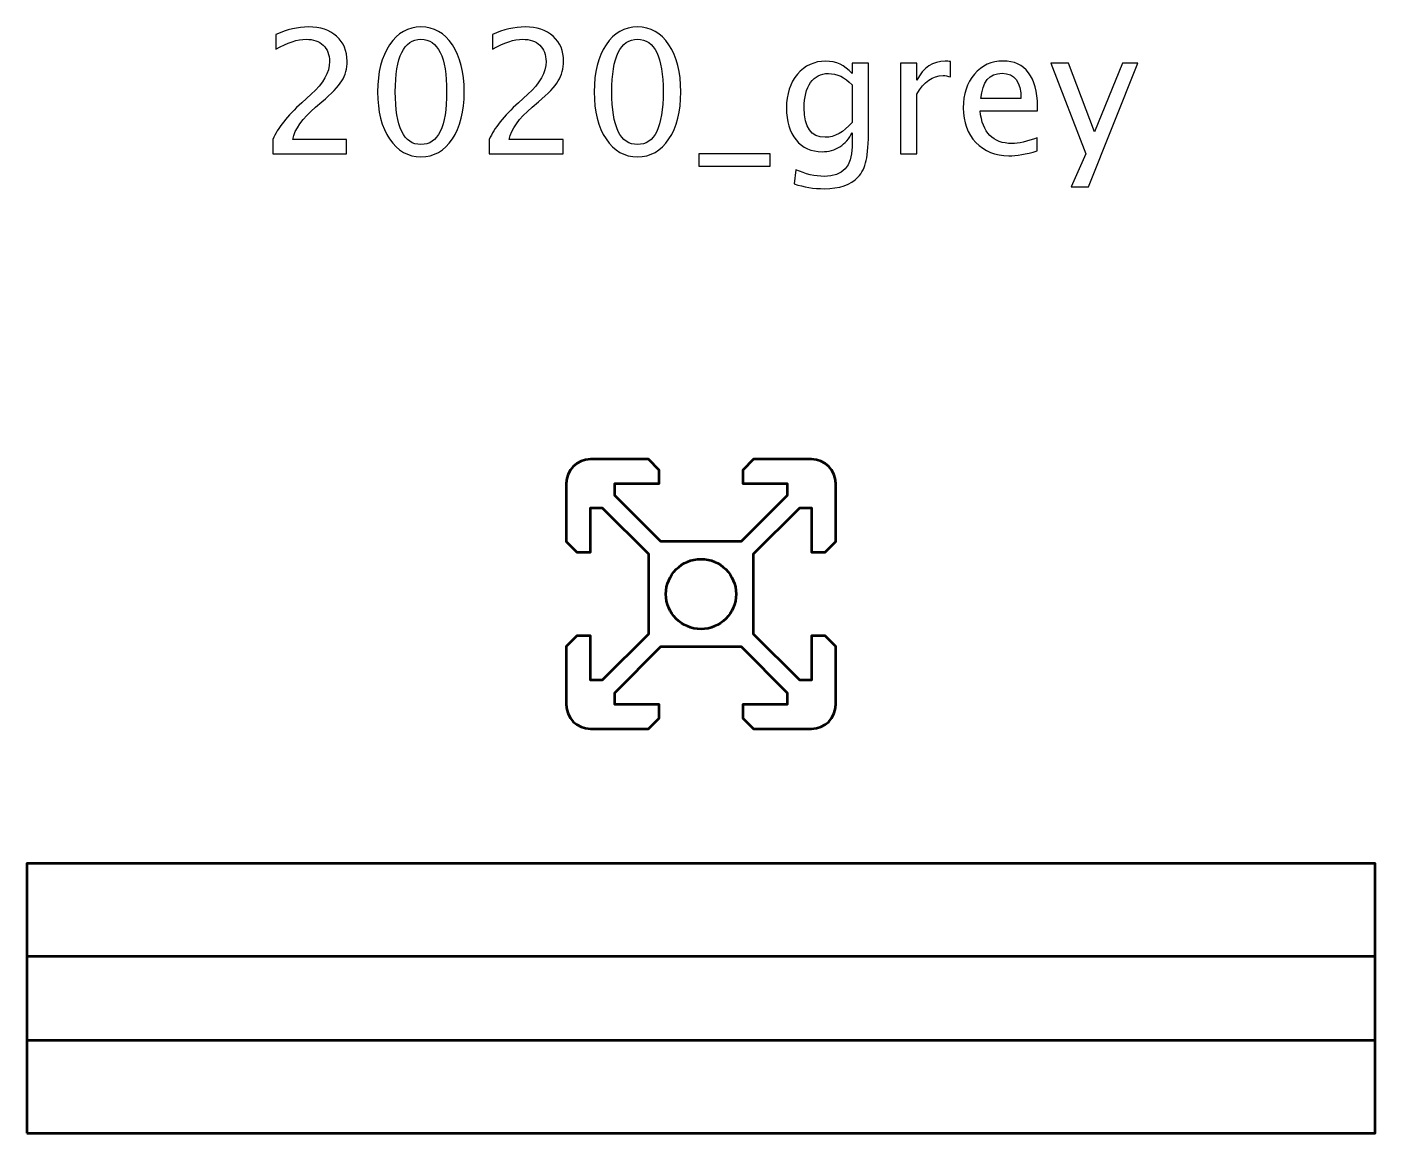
# Model space of a CAD drawing. Header units: centimetres. Extents: x -278 to 212, y -227 to 148.
# Drawn here: x -65 to -55, y 69.5 to 77.71 of the extents above; entities that cross this region are included whole.
import ezdxf

# ---------------------------------------------------------------- set-up
doc = ezdxf.new("R2010")
doc.units = ezdxf.units.CM
doc.header["$MEASUREMENT"] = 0
doc.layers.add('Layer 1', color=7, linetype='Continuous')

msp = doc.modelspace()

# ---------------------------------------------------------------- linework, layer by layer
at = {"layer": 'Layer 1', "lineweight": 53}
for points in [[(-65, 69.5), (-55, 69.5), (-55, 71.5), (-65, 71.5), (-65, 69.5)], [(-65, 70.19), (-55, 70.19), (-55, 70.81), (-65, 70.81), (-65, 70.19)]]:
    msp.add_lwpolyline(points, close=True, dxfattribs=at)
msp.add_ellipse((-60, 73.5), major_axis=(0, 0.26), ratio=1, dxfattribs=at)
at = {"layer": 'Layer 1'}
for points, knots in [([(-63.17627, 76.7673), (-63.17627, 76.7673), (-63.17627, 76.87398), (-63.17627, 76.87398), (-63.17627, 76.87398), (-63.14071, 76.95717), (-63.06895, 77.04797), (-62.96079, 77.14597), (-62.96079, 77.14597), (-62.96079, 77.14597), (-62.89094, 77.20863), (-62.89094, 77.20863), (-62.89094, 77.20863), (-62.80098, 77.29033), (-62.7559, 77.37119), (-62.7559, 77.45162), (-62.7559, 77.45162), (-62.7559, 77.50305), (-62.77135, 77.54327), (-62.80204, 77.57269), (-62.80204, 77.57269), (-62.83273, 77.60211), (-62.87528, 77.61693), (-62.92925, 77.61693), (-62.92925, 77.61693), (-62.99233, 77.61693), (-63.06705, 77.5928), (-63.15341, 77.54454), (-63.15341, 77.54454), (-63.15341, 77.54454), (-63.15341, 77.65122), (-63.15341, 77.65122), (-63.15341, 77.65122), (-63.07192, 77.68932), (-62.99085, 77.70837), (-62.90999, 77.70837), (-62.90999, 77.70837), (-62.82406, 77.70837), (-62.75505, 77.6853), (-62.70298, 77.63894), (-62.70298, 77.63894), (-62.65112, 77.59259), (-62.62509, 77.53121), (-62.62509, 77.45458), (-62.62509, 77.45458), (-62.62509, 77.39955), (-62.63821, 77.35065), (-62.66446, 77.30811), (-62.66446, 77.30811), (-62.69092, 77.26535), (-62.73981, 77.21371), (-62.81157, 77.15275), (-62.81157, 77.15275), (-62.81157, 77.15275), (-62.85877, 77.11253), (-62.85877, 77.11253), (-62.85877, 77.11253), (-62.95698, 77.02934), (-63.01371, 76.94976), (-63.02895, 76.87398), (-63.02895, 76.87398), (-63.02895, 76.87398), (-62.6289, 76.87398), (-62.6289, 76.87398), (-62.6289, 76.87398), (-62.6289, 76.87398), (-62.6289, 76.7673), (-62.6289, 76.7673), (-62.6289, 76.7673), (-62.6289, 76.7673), (-63.17627, 76.7673), (-63.17627, 76.7673)], [0, 0, 0, 0, 0.0526316, 0.0526316, 0.0526316, 0.0526316, 0.1052632, 0.1052632, 0.1052632, 0.1052632, 0.1578947, 0.1578947, 0.1578947, 0.1578947, 0.2105263, 0.2105263, 0.2105263, 0.2105263, 0.2631579, 0.2631579, 0.2631579, 0.2631579, 0.3157895, 0.3157895, 0.3157895, 0.3157895, 0.3684211, 0.3684211, 0.3684211, 0.3684211, 0.4210526, 0.4210526, 0.4210526, 0.4210526, 0.4736842, 0.4736842, 0.4736842, 0.4736842, 0.5263158, 0.5263158, 0.5263158, 0.5263158, 0.5789474, 0.5789474, 0.5789474, 0.5789474, 0.6315789, 0.6315789, 0.6315789, 0.6315789, 0.6842105, 0.6842105, 0.6842105, 0.6842105, 0.7368421, 0.7368421, 0.7368421, 0.7368421, 0.7894737, 0.7894737, 0.7894737, 0.7894737, 0.8421053, 0.8421053, 0.8421053, 0.8421053, 0.8947368, 0.8947368, 0.8947368, 0.8947368, 1, 1, 1, 1]), ([(-62.0773, 76.74444), (-62.17361, 76.74444), (-62.25129, 76.78868), (-62.31013, 76.87694), (-62.31013, 76.87694), (-62.36919, 76.96521), (-62.39861, 77.08163), (-62.39861, 77.22641), (-62.39861, 77.22641), (-62.39861, 77.37119), (-62.36919, 77.4876), (-62.31013, 77.57587), (-62.31013, 77.57587), (-62.25129, 77.66413), (-62.17361, 77.70837), (-62.0773, 77.70837), (-62.0773, 77.70837), (-61.98057, 77.70837), (-61.90289, 77.66434), (-61.84404, 77.57629), (-61.84404, 77.57629), (-61.78541, 77.48824), (-61.75599, 77.37161), (-61.75599, 77.22641), (-61.75599, 77.22641), (-61.75599, 77.08163), (-61.78541, 76.96521), (-61.84404, 76.87694), (-61.84404, 76.87694), (-61.90289, 76.78868), (-61.98057, 76.74444), (-62.0773, 76.74444)], [0, 0, 0, 0, 0.1111111, 0.1111111, 0.1111111, 0.1111111, 0.2222222, 0.2222222, 0.2222222, 0.2222222, 0.3333333, 0.3333333, 0.3333333, 0.3333333, 0.4444444, 0.4444444, 0.4444444, 0.4444444, 0.5555556, 0.5555556, 0.5555556, 0.5555556, 0.6666667, 0.6666667, 0.6666667, 0.6666667, 0.7777778, 0.7777778, 0.7777778, 0.7777778, 1, 1, 1, 1]), ([(-61.57015, 76.7673), (-61.57015, 76.7673), (-61.57015, 76.87398), (-61.57015, 76.87398), (-61.57015, 76.87398), (-61.53459, 76.95717), (-61.46283, 77.04797), (-61.35467, 77.14597), (-61.35467, 77.14597), (-61.35467, 77.14597), (-61.28482, 77.20863), (-61.28482, 77.20863), (-61.28482, 77.20863), (-61.19486, 77.29033), (-61.14978, 77.37119), (-61.14978, 77.45162), (-61.14978, 77.45162), (-61.14978, 77.50305), (-61.16523, 77.54327), (-61.19592, 77.57269), (-61.19592, 77.57269), (-61.22661, 77.60211), (-61.26916, 77.61693), (-61.32313, 77.61693), (-61.32313, 77.61693), (-61.38621, 77.61693), (-61.46093, 77.5928), (-61.54729, 77.54454), (-61.54729, 77.54454), (-61.54729, 77.54454), (-61.54729, 77.65122), (-61.54729, 77.65122), (-61.54729, 77.65122), (-61.4658, 77.68932), (-61.38473, 77.70837), (-61.30387, 77.70837), (-61.30387, 77.70837), (-61.21794, 77.70837), (-61.14893, 77.6853), (-61.09686, 77.63894), (-61.09686, 77.63894), (-61.045, 77.59259), (-61.01897, 77.53121), (-61.01897, 77.45458), (-61.01897, 77.45458), (-61.01897, 77.39955), (-61.03209, 77.35065), (-61.05834, 77.30811), (-61.05834, 77.30811), (-61.0848, 77.26535), (-61.13369, 77.21371), (-61.20545, 77.15275), (-61.20545, 77.15275), (-61.20545, 77.15275), (-61.25265, 77.11253), (-61.25265, 77.11253), (-61.25265, 77.11253), (-61.35086, 77.02934), (-61.40759, 76.94976), (-61.42283, 76.87398), (-61.42283, 76.87398), (-61.42283, 76.87398), (-61.02278, 76.87398), (-61.02278, 76.87398), (-61.02278, 76.87398), (-61.02278, 76.87398), (-61.02278, 76.7673), (-61.02278, 76.7673), (-61.02278, 76.7673), (-61.02278, 76.7673), (-61.57015, 76.7673), (-61.57015, 76.7673)], [0, 0, 0, 0, 0.0526316, 0.0526316, 0.0526316, 0.0526316, 0.1052632, 0.1052632, 0.1052632, 0.1052632, 0.1578947, 0.1578947, 0.1578947, 0.1578947, 0.2105263, 0.2105263, 0.2105263, 0.2105263, 0.2631579, 0.2631579, 0.2631579, 0.2631579, 0.3157895, 0.3157895, 0.3157895, 0.3157895, 0.3684211, 0.3684211, 0.3684211, 0.3684211, 0.4210526, 0.4210526, 0.4210526, 0.4210526, 0.4736842, 0.4736842, 0.4736842, 0.4736842, 0.5263158, 0.5263158, 0.5263158, 0.5263158, 0.5789474, 0.5789474, 0.5789474, 0.5789474, 0.6315789, 0.6315789, 0.6315789, 0.6315789, 0.6842105, 0.6842105, 0.6842105, 0.6842105, 0.7368421, 0.7368421, 0.7368421, 0.7368421, 0.7894737, 0.7894737, 0.7894737, 0.7894737, 0.8421053, 0.8421053, 0.8421053, 0.8421053, 0.8947368, 0.8947368, 0.8947368, 0.8947368, 1, 1, 1, 1]), ([(-60.47118, 76.74444), (-60.56749, 76.74444), (-60.64517, 76.78868), (-60.70401, 76.87694), (-60.70401, 76.87694), (-60.76307, 76.96521), (-60.79249, 77.08163), (-60.79249, 77.22641), (-60.79249, 77.22641), (-60.79249, 77.37119), (-60.76307, 77.4876), (-60.70401, 77.57587), (-60.70401, 77.57587), (-60.64517, 77.66413), (-60.56749, 77.70837), (-60.47118, 77.70837), (-60.47118, 77.70837), (-60.37445, 77.70837), (-60.29677, 77.66434), (-60.23792, 77.57629), (-60.23792, 77.57629), (-60.17929, 77.48824), (-60.14987, 77.37161), (-60.14987, 77.22641), (-60.14987, 77.22641), (-60.14987, 77.08163), (-60.17929, 76.96521), (-60.23792, 76.87694), (-60.23792, 76.87694), (-60.29677, 76.78868), (-60.37445, 76.74444), (-60.47118, 76.74444)], [0, 0, 0, 0, 0.1111111, 0.1111111, 0.1111111, 0.1111111, 0.2222222, 0.2222222, 0.2222222, 0.2222222, 0.3333333, 0.3333333, 0.3333333, 0.3333333, 0.4444444, 0.4444444, 0.4444444, 0.4444444, 0.5555556, 0.5555556, 0.5555556, 0.5555556, 0.6666667, 0.6666667, 0.6666667, 0.6666667, 0.7777778, 0.7777778, 0.7777778, 0.7777778, 1, 1, 1, 1]), ([(-62.07751, 76.83588), (-61.9503, 76.83588), (-61.8868, 76.96606), (-61.8868, 77.22641), (-61.8868, 77.22641), (-61.8868, 77.48676), (-61.9503, 77.61693), (-62.07751, 77.61693), (-62.07751, 77.61693), (-62.2043, 77.61693), (-62.2678, 77.48676), (-62.2678, 77.22641), (-62.2678, 77.22641), (-62.2678, 76.96606), (-62.2043, 76.83588), (-62.07751, 76.83588)], [0, 0, 0, 0, 0.2, 0.2, 0.2, 0.2, 0.4, 0.4, 0.4, 0.4, 0.6, 0.6, 0.6, 0.6, 1, 1, 1, 1]), ([(-60.47139, 76.83588), (-60.34418, 76.83588), (-60.28068, 76.96606), (-60.28068, 77.22641), (-60.28068, 77.22641), (-60.28068, 77.48676), (-60.34418, 77.61693), (-60.47139, 77.61693), (-60.47139, 77.61693), (-60.59818, 77.61693), (-60.66168, 77.48676), (-60.66168, 77.22641), (-60.66168, 77.22641), (-60.66168, 76.96606), (-60.59818, 76.83588), (-60.47139, 76.83588)], [0, 0, 0, 0, 0.2, 0.2, 0.2, 0.2, 0.4, 0.4, 0.4, 0.4, 0.6, 0.6, 0.6, 0.6, 1, 1, 1, 1]), ([(-59.30998, 76.54378), (-59.30998, 76.54378), (-59.29559, 76.64919), (-59.29559, 76.64919), (-59.29559, 76.64919), (-59.22489, 76.61617), (-59.15483, 76.59966), (-59.08561, 76.59966), (-59.08561, 76.59966), (-58.94824, 76.59966), (-58.87945, 76.67247), (-58.87945, 76.81789), (-58.87945, 76.81789), (-58.87945, 76.81789), (-58.87945, 76.92372), (-58.87945, 76.92372), (-58.87945, 76.92372), (-58.90062, 76.87906), (-58.93067, 76.84456), (-58.96983, 76.81979), (-58.96983, 76.81979), (-59.00899, 76.79503), (-59.05259, 76.78254), (-59.10064, 76.78254), (-59.10064, 76.78254), (-59.18213, 76.78254), (-59.24669, 76.81175), (-59.29432, 76.87017), (-59.29432, 76.87017), (-59.34194, 76.92859), (-59.36586, 77.00775), (-59.36586, 77.10766), (-59.36586, 77.10766), (-59.36586, 77.2099), (-59.33877, 77.29329), (-59.28458, 77.35785), (-59.28458, 77.35785), (-59.23018, 77.4222), (-59.16012, 77.45437), (-59.07397, 77.45437), (-59.07397, 77.45437), (-58.99862, 77.45437), (-58.93364, 77.42389), (-58.87945, 77.36272), (-58.87945, 77.36272), (-58.87945, 77.36272), (-58.87945, 77.4404), (-58.87945, 77.4404), (-58.87945, 77.4404), (-58.87945, 77.4404), (-58.75753, 77.4404), (-58.75753, 77.4404), (-58.75753, 77.4404), (-58.75753, 77.4404), (-58.75753, 76.95103), (-58.75753, 76.95103), (-58.75753, 76.95103), (-58.75753, 76.84583), (-58.76303, 76.76794), (-58.77404, 76.71735), (-58.77404, 76.71735), (-58.78483, 76.66676), (-58.80558, 76.62527), (-58.83563, 76.5931), (-58.83563, 76.5931), (-58.88897, 76.53658), (-58.97237, 76.50822), (-59.08561, 76.50822), (-59.08561, 76.50822), (-59.16329, 76.50822), (-59.23801, 76.52007), (-59.30998, 76.54378)], [0, 0, 0, 0, 0.0526316, 0.0526316, 0.0526316, 0.0526316, 0.1052632, 0.1052632, 0.1052632, 0.1052632, 0.1578947, 0.1578947, 0.1578947, 0.1578947, 0.2105263, 0.2105263, 0.2105263, 0.2105263, 0.2631579, 0.2631579, 0.2631579, 0.2631579, 0.3157895, 0.3157895, 0.3157895, 0.3157895, 0.3684211, 0.3684211, 0.3684211, 0.3684211, 0.4210526, 0.4210526, 0.4210526, 0.4210526, 0.4736842, 0.4736842, 0.4736842, 0.4736842, 0.5263158, 0.5263158, 0.5263158, 0.5263158, 0.5789474, 0.5789474, 0.5789474, 0.5789474, 0.6315789, 0.6315789, 0.6315789, 0.6315789, 0.6842105, 0.6842105, 0.6842105, 0.6842105, 0.7368421, 0.7368421, 0.7368421, 0.7368421, 0.7894737, 0.7894737, 0.7894737, 0.7894737, 0.8421053, 0.8421053, 0.8421053, 0.8421053, 0.8947368, 0.8947368, 0.8947368, 0.8947368, 1, 1, 1, 1]), ([(-58.52067, 76.7673), (-58.52067, 76.7673), (-58.52067, 77.4404), (-58.52067, 77.4404), (-58.52067, 77.4404), (-58.52067, 77.4404), (-58.39875, 77.4404), (-58.39875, 77.4404), (-58.39875, 77.4404), (-58.39875, 77.4404), (-58.39875, 77.31319), (-58.39875, 77.31319), (-58.39875, 77.31319), (-58.35028, 77.40738), (-58.28, 77.45437), (-58.18772, 77.45437), (-58.18772, 77.45437), (-58.17523, 77.45437), (-58.16211, 77.45331), (-58.14856, 77.4512), (-58.14856, 77.4512), (-58.14856, 77.4512), (-58.14856, 77.33711), (-58.14856, 77.33711), (-58.14856, 77.33711), (-58.16973, 77.34409), (-58.18835, 77.34769), (-58.20444, 77.34769), (-58.20444, 77.34769), (-58.28191, 77.34769), (-58.34668, 77.30197), (-58.39875, 77.21032), (-58.39875, 77.21032), (-58.39875, 77.21032), (-58.39875, 76.7673), (-58.39875, 76.7673), (-58.39875, 76.7673), (-58.39875, 76.7673), (-58.52067, 76.7673), (-58.52067, 76.7673)], [0, 0, 0, 0, 0.0909091, 0.0909091, 0.0909091, 0.0909091, 0.1818182, 0.1818182, 0.1818182, 0.1818182, 0.2727273, 0.2727273, 0.2727273, 0.2727273, 0.3636364, 0.3636364, 0.3636364, 0.3636364, 0.4545455, 0.4545455, 0.4545455, 0.4545455, 0.5454545, 0.5454545, 0.5454545, 0.5454545, 0.6363636, 0.6363636, 0.6363636, 0.6363636, 0.7272727, 0.7272727, 0.7272727, 0.7272727, 0.8181818, 0.8181818, 0.8181818, 0.8181818, 1, 1, 1, 1]), ([(-57.507, 76.78889), (-57.58891, 76.76434), (-57.65898, 76.75206), (-57.7174, 76.75206), (-57.7174, 76.75206), (-57.81709, 76.75206), (-57.89816, 76.78508), (-57.9606, 76.85091), (-57.9606, 76.85091), (-58.02304, 76.91674), (-58.05437, 77.00204), (-58.05437, 77.10703), (-58.05437, 77.10703), (-58.05437, 77.20884), (-58.02685, 77.29245), (-57.97161, 77.35785), (-57.97161, 77.35785), (-57.91636, 77.42304), (-57.84567, 77.45564), (-57.75952, 77.45564), (-57.75952, 77.45564), (-57.67803, 77.45564), (-57.61495, 77.42664), (-57.5705, 77.36865), (-57.5705, 77.36865), (-57.52605, 77.31065), (-57.50382, 77.22852), (-57.50382, 77.12205), (-57.50382, 77.12205), (-57.50382, 77.12205), (-57.50446, 77.0848), (-57.50446, 77.0848), (-57.50446, 77.0848), (-57.50446, 77.0848), (-57.92991, 77.0848), (-57.92991, 77.0848), (-57.92991, 77.0848), (-57.91213, 76.92393), (-57.8336, 76.8435), (-57.69454, 76.8435), (-57.69454, 76.8435), (-57.64352, 76.8435), (-57.58108, 76.85789), (-57.507, 76.88668), (-57.507, 76.88668), (-57.507, 76.88668), (-57.507, 76.78889), (-57.507, 76.78889)], [0, 0, 0, 0, 0.0769231, 0.0769231, 0.0769231, 0.0769231, 0.1538462, 0.1538462, 0.1538462, 0.1538462, 0.2307692, 0.2307692, 0.2307692, 0.2307692, 0.3076923, 0.3076923, 0.3076923, 0.3076923, 0.3846154, 0.3846154, 0.3846154, 0.3846154, 0.4615385, 0.4615385, 0.4615385, 0.4615385, 0.5384615, 0.5384615, 0.5384615, 0.5384615, 0.6153846, 0.6153846, 0.6153846, 0.6153846, 0.6923077, 0.6923077, 0.6923077, 0.6923077, 0.7692308, 0.7692308, 0.7692308, 0.7692308, 0.8461538, 0.8461538, 0.8461538, 0.8461538, 1, 1, 1, 1]), ([(-57.25364, 76.52219), (-57.25364, 76.52219), (-57.14442, 76.76645), (-57.14442, 76.76645), (-57.14442, 76.76645), (-57.14442, 76.76645), (-57.40519, 77.4404), (-57.40519, 77.4404), (-57.40519, 77.4404), (-57.40519, 77.4404), (-57.27438, 77.4404), (-57.27438, 77.4404), (-57.27438, 77.4404), (-57.27438, 77.4404), (-57.08049, 76.93071), (-57.08049, 76.93071), (-57.08049, 76.93071), (-57.08049, 76.93071), (-56.87369, 77.4404), (-56.87369, 77.4404), (-56.87369, 77.4404), (-56.87369, 77.4404), (-56.75876, 77.4404), (-56.75876, 77.4404), (-56.75876, 77.4404), (-56.75876, 77.4404), (-57.12664, 76.52219), (-57.12664, 76.52219), (-57.12664, 76.52219), (-57.12664, 76.52219), (-57.25364, 76.52219), (-57.25364, 76.52219)], [0, 0, 0, 0, 0.1111111, 0.1111111, 0.1111111, 0.1111111, 0.2222222, 0.2222222, 0.2222222, 0.2222222, 0.3333333, 0.3333333, 0.3333333, 0.3333333, 0.4444444, 0.4444444, 0.4444444, 0.4444444, 0.5555556, 0.5555556, 0.5555556, 0.5555556, 0.6666667, 0.6666667, 0.6666667, 0.6666667, 0.7777778, 0.7777778, 0.7777778, 0.7777778, 1, 1, 1, 1]), ([(-58.87945, 77.00013), (-58.87945, 77.00013), (-58.87945, 77.27932), (-58.87945, 77.27932), (-58.87945, 77.27932), (-58.93321, 77.33499), (-58.99184, 77.36293), (-59.05513, 77.36293), (-59.05513, 77.36293), (-59.11144, 77.36293), (-59.15546, 77.34049), (-59.18721, 77.29541), (-59.18721, 77.29541), (-59.21917, 77.25054), (-59.23505, 77.18809), (-59.23505, 77.10851), (-59.23505, 77.10851), (-59.23505, 76.96225), (-59.18319, 76.88922), (-59.07926, 76.88922), (-59.07926, 76.88922), (-59.00857, 76.88922), (-58.94189, 76.92626), (-58.87945, 77.00013)], [0, 0, 0, 0, 0.1428571, 0.1428571, 0.1428571, 0.1428571, 0.2857143, 0.2857143, 0.2857143, 0.2857143, 0.4285714, 0.4285714, 0.4285714, 0.4285714, 0.5714286, 0.5714286, 0.5714286, 0.5714286, 0.7142857, 0.7142857, 0.7142857, 0.7142857, 1, 1, 1, 1]), ([(-57.92356, 77.17624), (-57.92356, 77.17624), (-57.62638, 77.17624), (-57.62638, 77.17624), (-57.62638, 77.17624), (-57.62638, 77.30155), (-57.67316, 77.3642), (-57.7665, 77.3642), (-57.7665, 77.3642), (-57.86048, 77.3642), (-57.91276, 77.30155), (-57.92356, 77.17624)], [0, 0, 0, 0, 0.25, 0.25, 0.25, 0.25, 0.5, 0.5, 0.5, 0.5, 1, 1, 1, 1]), ([(-60.0161, 76.67586), (-60.0161, 76.67586), (-60.0161, 76.7673), (-60.0161, 76.7673), (-60.0161, 76.7673), (-60.0161, 76.7673), (-59.48778, 76.7673), (-59.48778, 76.7673), (-59.48778, 76.7673), (-59.48778, 76.7673), (-59.48778, 76.67586), (-59.48778, 76.67586), (-59.48778, 76.67586), (-59.48778, 76.67586), (-60.0161, 76.67586), (-60.0161, 76.67586)], [0, 0, 0, 0, 0.2, 0.2, 0.2, 0.2, 0.4, 0.4, 0.4, 0.4, 0.6, 0.6, 0.6, 0.6, 1, 1, 1, 1])]:
    msp.add_open_spline(points, degree=3, knots=knots, dxfattribs=at)
at = {"layer": 'Layer 1', "lineweight": 53}
msp.add_open_spline([(-59, 74.32), (-59, 74.32), (-59, 74.14), (-59, 74.14), (-59, 74.14), (-59, 74.14), (-59, 73.89), (-59, 73.89), (-59, 73.89), (-59, 73.89), (-59.07999, 73.81), (-59.07999, 73.81), (-59.07999, 73.81), (-59.07999, 73.81), (-59.18, 73.81), (-59.18, 73.81), (-59.18, 73.81), (-59.18, 73.81), (-59.18, 74.14), (-59.18, 74.14), (-59.18, 74.14), (-59.18, 74.14), (-59.26807, 74.14), (-59.26807, 74.14), (-59.26807, 74.14), (-59.26807, 74.14), (-59.61, 73.79807), (-59.61, 73.79807), (-59.61, 73.79807), (-59.61, 73.79807), (-59.61, 73.20193), (-59.61, 73.20193), (-59.61, 73.20193), (-59.61, 73.20193), (-59.26807, 72.86), (-59.26807, 72.86), (-59.26807, 72.86), (-59.26807, 72.86), (-59.18, 72.86), (-59.18, 72.86), (-59.18, 72.86), (-59.18, 72.86), (-59.18, 73.19), (-59.18, 73.19), (-59.18, 73.19), (-59.18, 73.19), (-59.07999, 73.19), (-59.07999, 73.19), (-59.07999, 73.19), (-59.07999, 73.19), (-59, 73.11), (-59, 73.11), (-59, 73.11), (-59, 73.11), (-59, 72.86), (-59, 72.86), (-59, 72.86), (-59, 72.86), (-59, 72.68), (-59, 72.68), (-59, 72.68), (-59, 72.58058), (-59.08058, 72.5), (-59.18, 72.5), (-59.18, 72.5), (-59.18, 72.5), (-59.36, 72.5), (-59.36, 72.5), (-59.36, 72.5), (-59.36, 72.5), (-59.61, 72.5), (-59.61, 72.5), (-59.61, 72.5), (-59.61, 72.5), (-59.69, 72.57999), (-59.69, 72.57999), (-59.69, 72.57999), (-59.69, 72.57999), (-59.69, 72.68), (-59.69, 72.68), (-59.69, 72.68), (-59.69, 72.68), (-59.36, 72.68), (-59.36, 72.68), (-59.36, 72.68), (-59.36, 72.68), (-59.36, 72.76807), (-59.36, 72.76807), (-59.36, 72.76807), (-59.36, 72.76807), (-59.70193, 73.11), (-59.70193, 73.11), (-59.70193, 73.11), (-59.70193, 73.11), (-60.29807, 73.11), (-60.29807, 73.11), (-60.29807, 73.11), (-60.29807, 73.11), (-60.64, 72.76807), (-60.64, 72.76807), (-60.64, 72.76807), (-60.64, 72.76807), (-60.64, 72.68), (-60.64, 72.68), (-60.64, 72.68), (-60.64, 72.68), (-60.31, 72.68), (-60.31, 72.68), (-60.31, 72.68), (-60.31, 72.68), (-60.31, 72.57999), (-60.31, 72.57999), (-60.31, 72.57999), (-60.31, 72.57999), (-60.39, 72.5), (-60.39, 72.5), (-60.39, 72.5), (-60.39, 72.5), (-60.64, 72.5), (-60.64, 72.5), (-60.64, 72.5), (-60.64, 72.5), (-60.82, 72.5), (-60.82, 72.5), (-60.82, 72.5), (-60.91942, 72.5), (-61, 72.58058), (-61, 72.68), (-61, 72.68), (-61, 72.68), (-61, 72.86), (-61, 72.86), (-61, 72.86), (-61, 72.86), (-61, 73.11), (-61, 73.11), (-61, 73.11), (-61, 73.11), (-60.92001, 73.19), (-60.92001, 73.19), (-60.92001, 73.19), (-60.92001, 73.19), (-60.82, 73.19), (-60.82, 73.19), (-60.82, 73.19), (-60.82, 73.19), (-60.82, 72.86), (-60.82, 72.86), (-60.82, 72.86), (-60.82, 72.86), (-60.73193, 72.86), (-60.73193, 72.86), (-60.73193, 72.86), (-60.73193, 72.86), (-60.39, 73.20193), (-60.39, 73.20193), (-60.39, 73.20193), (-60.39, 73.20193), (-60.39, 73.79807), (-60.39, 73.79807), (-60.39, 73.79807), (-60.39, 73.79807), (-60.73193, 74.14), (-60.73193, 74.14), (-60.73193, 74.14), (-60.73193, 74.14), (-60.82, 74.14), (-60.82, 74.14), (-60.82, 74.14), (-60.82, 74.14), (-60.82, 73.81), (-60.82, 73.81), (-60.82, 73.81), (-60.82, 73.81), (-60.92001, 73.81), (-60.92001, 73.81), (-60.92001, 73.81), (-60.92001, 73.81), (-61, 73.89), (-61, 73.89), (-61, 73.89), (-61, 73.89), (-61, 74.14), (-61, 74.14), (-61, 74.14), (-61, 74.14), (-61, 74.32), (-61, 74.32), (-61, 74.32), (-61, 74.41942), (-60.91942, 74.5), (-60.82, 74.5), (-60.82, 74.5), (-60.82, 74.5), (-60.64, 74.5), (-60.64, 74.5), (-60.64, 74.5), (-60.64, 74.5), (-60.39, 74.5), (-60.39, 74.5), (-60.39, 74.5), (-60.39, 74.5), (-60.31, 74.42001), (-60.31, 74.42001), (-60.31, 74.42001), (-60.31, 74.42001), (-60.31, 74.32), (-60.31, 74.32), (-60.31, 74.32), (-60.31, 74.32), (-60.64, 74.32), (-60.64, 74.32), (-60.64, 74.32), (-60.64, 74.32), (-60.64, 74.23193), (-60.64, 74.23193), (-60.64, 74.23193), (-60.64, 74.23193), (-60.29807, 73.89), (-60.29807, 73.89), (-60.29807, 73.89), (-60.29807, 73.89), (-59.70193, 73.89), (-59.70193, 73.89), (-59.70193, 73.89), (-59.70193, 73.89), (-59.36, 74.23193), (-59.36, 74.23193), (-59.36, 74.23193), (-59.36, 74.23193), (-59.36, 74.32), (-59.36, 74.32), (-59.36, 74.32), (-59.36, 74.32), (-59.69, 74.32), (-59.69, 74.32), (-59.69, 74.32), (-59.69, 74.32), (-59.69, 74.42001), (-59.69, 74.42001), (-59.69, 74.42001), (-59.69, 74.42001), (-59.61, 74.5), (-59.61, 74.5), (-59.61, 74.5), (-59.61, 74.5), (-59.36, 74.5), (-59.36, 74.5), (-59.36, 74.5), (-59.36, 74.5), (-59.18, 74.5), (-59.18, 74.5), (-59.18, 74.5), (-59.08058, 74.5), (-59, 74.41942), (-59, 74.32)], degree=3, knots=[0, 0, 0, 0, 0.0153846, 0.0153846, 0.0153846, 0.0153846, 0.0307692, 0.0307692, 0.0307692, 0.0307692, 0.0461538, 0.0461538, 0.0461538, 0.0461538, 0.0615385, 0.0615385, 0.0615385, 0.0615385, 0.0769231, 0.0769231, 0.0769231, 0.0769231, 0.0923077, 0.0923077, 0.0923077, 0.0923077, 0.1076923, 0.1076923, 0.1076923, 0.1076923, 0.1230769, 0.1230769, 0.1230769, 0.1230769, 0.1384615, 0.1384615, 0.1384615, 0.1384615, 0.1538462, 0.1538462, 0.1538462, 0.1538462, 0.1692308, 0.1692308, 0.1692308, 0.1692308, 0.1846154, 0.1846154, 0.1846154, 0.1846154, 0.2, 0.2, 0.2, 0.2, 0.2153846, 0.2153846, 0.2153846, 0.2153846, 0.2307692, 0.2307692, 0.2307692, 0.2307692, 0.2461538, 0.2461538, 0.2461538, 0.2461538, 0.2615385, 0.2615385, 0.2615385, 0.2615385, 0.2769231, 0.2769231, 0.2769231, 0.2769231, 0.2923077, 0.2923077, 0.2923077, 0.2923077, 0.3076923, 0.3076923, 0.3076923, 0.3076923, 0.3230769, 0.3230769, 0.3230769, 0.3230769, 0.3384615, 0.3384615, 0.3384615, 0.3384615, 0.3538462, 0.3538462, 0.3538462, 0.3538462, 0.3692308, 0.3692308, 0.3692308, 0.3692308, 0.3846154, 0.3846154, 0.3846154, 0.3846154, 0.4, 0.4, 0.4, 0.4, 0.4153846, 0.4153846, 0.4153846, 0.4153846, 0.4307692, 0.4307692, 0.4307692, 0.4307692, 0.4461538, 0.4461538, 0.4461538, 0.4461538, 0.4615385, 0.4615385, 0.4615385, 0.4615385, 0.4769231, 0.4769231, 0.4769231, 0.4769231, 0.4923077, 0.4923077, 0.4923077, 0.4923077, 0.5076923, 0.5076923, 0.5076923, 0.5076923, 0.5230769, 0.5230769, 0.5230769, 0.5230769, 0.5384615, 0.5384615, 0.5384615, 0.5384615, 0.5538462, 0.5538462, 0.5538462, 0.5538462, 0.5692308, 0.5692308, 0.5692308, 0.5692308, 0.5846154, 0.5846154, 0.5846154, 0.5846154, 0.6, 0.6, 0.6, 0.6, 0.6153846, 0.6153846, 0.6153846, 0.6153846, 0.6307692, 0.6307692, 0.6307692, 0.6307692, 0.6461538, 0.6461538, 0.6461538, 0.6461538, 0.6615385, 0.6615385, 0.6615385, 0.6615385, 0.6769231, 0.6769231, 0.6769231, 0.6769231, 0.6923077, 0.6923077, 0.6923077, 0.6923077, 0.7076923, 0.7076923, 0.7076923, 0.7076923, 0.7230769, 0.7230769, 0.7230769, 0.7230769, 0.7384615, 0.7384615, 0.7384615, 0.7384615, 0.7538462, 0.7538462, 0.7538462, 0.7538462, 0.7692308, 0.7692308, 0.7692308, 0.7692308, 0.7846154, 0.7846154, 0.7846154, 0.7846154, 0.8, 0.8, 0.8, 0.8, 0.8153846, 0.8153846, 0.8153846, 0.8153846, 0.8307692, 0.8307692, 0.8307692, 0.8307692, 0.8461538, 0.8461538, 0.8461538, 0.8461538, 0.8615385, 0.8615385, 0.8615385, 0.8615385, 0.8769231, 0.8769231, 0.8769231, 0.8769231, 0.8923077, 0.8923077, 0.8923077, 0.8923077, 0.9076923, 0.9076923, 0.9076923, 0.9076923, 0.9230769, 0.9230769, 0.9230769, 0.9230769, 0.9384615, 0.9384615, 0.9384615, 0.9384615, 0.9538462, 0.9538462, 0.9538462, 0.9538462, 0.9692308, 0.9692308, 0.9692308, 0.9692308, 1, 1, 1, 1], dxfattribs=at)

doc.saveas('drawing.dxf')
